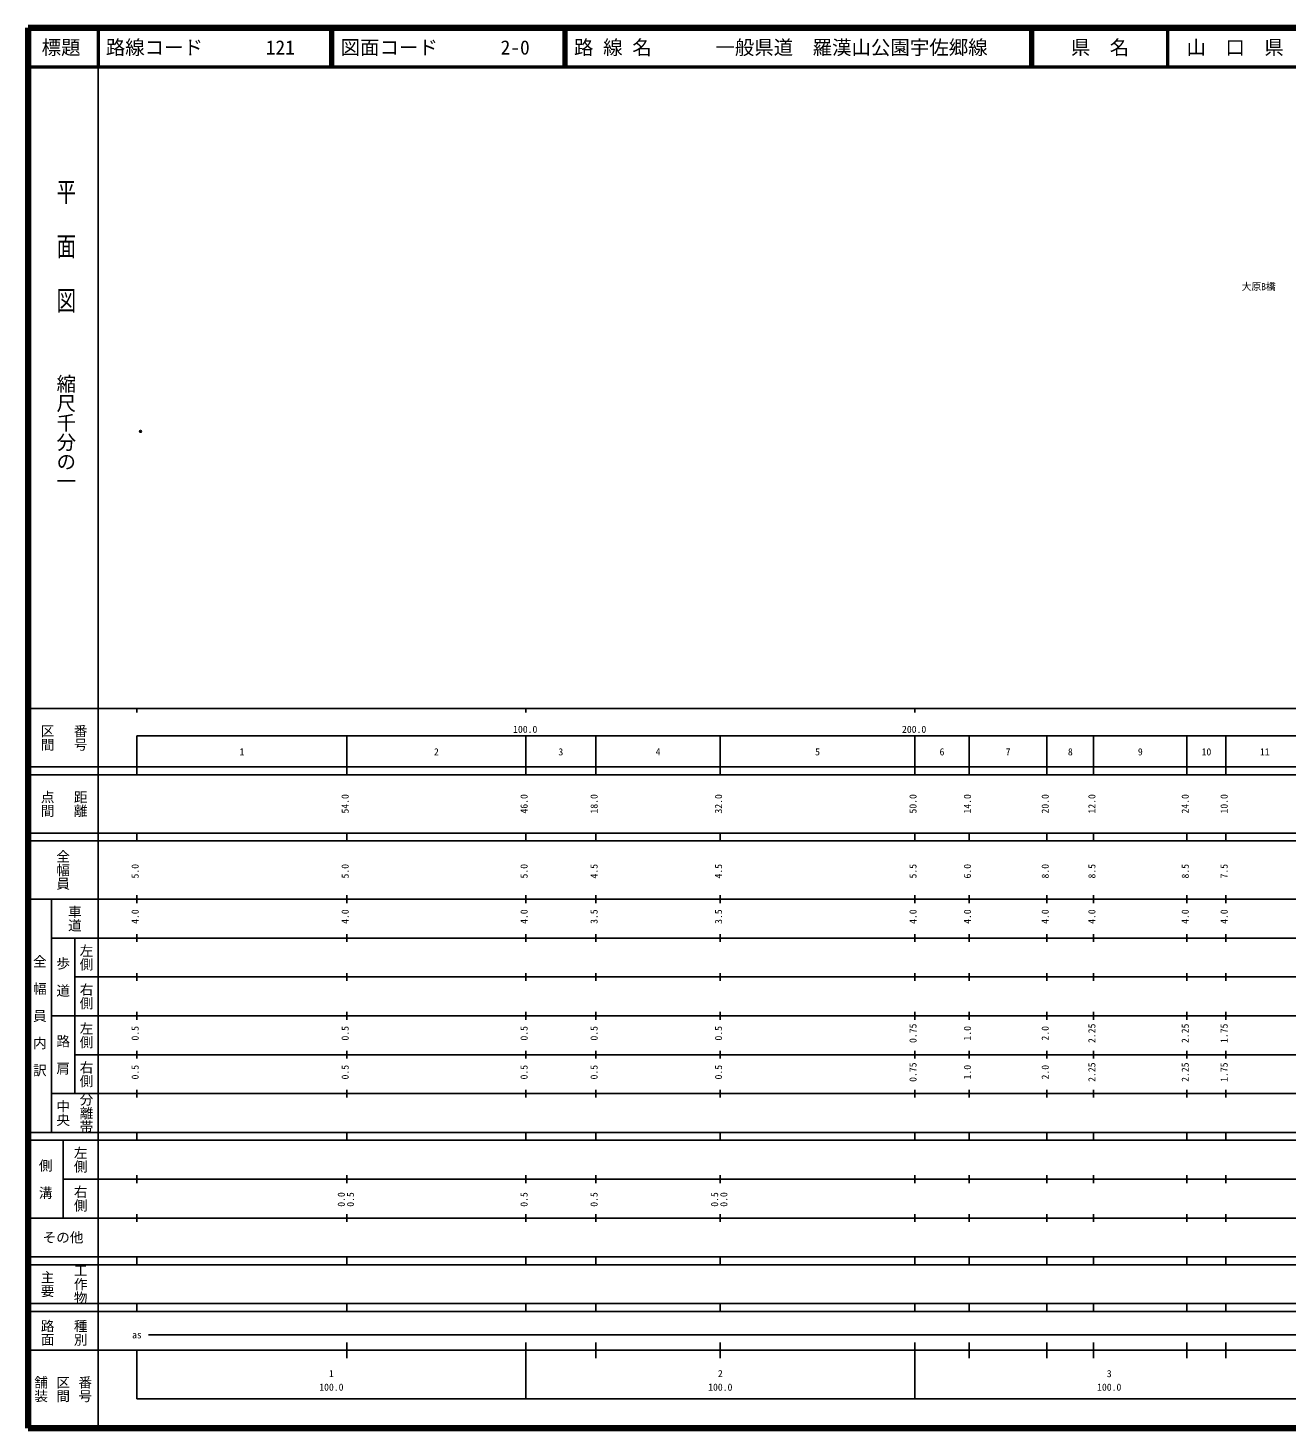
# Model space of a CAD drawing. Units: millimetres on the paper. Extents: x 40 to 680, y 20 to 380.
# Drawn here: x 40 to 363.7, y 20 to 380 of the extents above; entities that cross this region are included whole.
import ezdxf
from ezdxf.enums import TextEntityAlignment as Align

# ---------------------------------------------------------------- set-up
doc = ezdxf.new("R2010")
doc.units = ezdxf.units.MM
doc.header["$PDMODE"] = 32
doc.header["$PDSIZE"] = 0.5
for name, color, linetype in [('M-OTRS', 6, 'Continuous'), ('M-STR-HTXT', 7, 'Continuous'), ('M-TTL-TXT', 7, 'Continuous')]:
    doc.layers.add(name, color=color, linetype=linetype)
for name, color, linetype, lineweight in [('M-TTL', 2, 'Continuous', 140), ('M-TTL-BAND', 7, 'Continuous', 25), ('M-TTL-LINE', 7, 'Continuous', 50)]:
    doc.layers.add(name, color=color, linetype=linetype, lineweight=lineweight)
doc.styles.add('@ＭＳ ゴシック', font='')
doc.styles.add('ＭＳ ゴシック', font='')
doc.styles.get('@ＭＳ ゴシック').set_extended_font_data('@MS Gothic')
doc.styles.get('ＭＳ ゴシック').set_extended_font_data('MS Gothic')

msp = doc.modelspace()

# ---------------------------------------------------------------- linework, layer by layer
at = {"layer": 'M-OTRS'}
msp.add_point((68.95, 276.28), dxfattribs=at)
at = {"layer": 'M-TTL'}
for p, q in [((40, 380), (40, 20)), ((680, 380), (40, 380)), ((40, 20), (680, 20))]:
    msp.add_line(p, q, dxfattribs=at)
at = {"layer": 'M-TTL-BAND'}
for p, q in [((58, 370), (58, 20)), ((40, 205), (579, 205)), ((68, 205), (68, 204)), ((168, 205), (168, 204)), ((268, 205), (268, 204)), ((68, 198), (579, 198)), ((68, 198), (68, 188)), ((122, 188), (122, 198)), ((168, 188), (168, 198)), ((186, 188), (186, 198)), ((218, 188), (218, 198)), ((268, 188), (268, 198)), ((282, 188), (282, 198)), ((302, 188), (302, 198)), ((314, 188), (314, 198)), ((338, 188), (338, 198)), ((348, 188), (348, 198)), ((40, 190), (579, 190)), ((40, 188), (579, 188)), ((40, 173), (579, 173)), ((68, 171), (68, 173)), ((122, 171), (122, 173)), ((168, 171), (168, 173)), ((186, 171), (186, 173)), ((218, 171), (218, 173)), ((268, 171), (268, 173)), ((282, 171), (282, 173)), ((302, 171), (302, 173)), ((314, 171), (314, 173)), ((338, 171), (338, 173)), ((348, 171), (348, 173)), ((40, 171), (579, 171)), ((40, 156), (579, 156)), ((46, 96), (46, 156)), ((68, 155), (68, 157)), ((122, 155), (122, 157)), ((168, 155), (168, 157)), ((186, 155), (186, 157)), ((218, 155), (218, 157)), ((268, 155), (268, 157)), ((282, 155), (282, 157)), ((302, 155), (302, 157)), ((314, 155), (314, 157)), ((338, 155), (338, 157)), ((348, 155), (348, 157)), ((46, 146), (579, 146)), ((52, 146), (52, 106)), ((68, 145), (68, 147)), ((122, 145), (122, 147)), ((168, 145), (168, 147)), ((186, 145), (186, 147)), ((218, 145), (218, 147)), ((268, 145), (268, 147)), ((282, 145), (282, 147)), ((302, 145), (302, 147)), ((314, 145), (314, 147)), ((338, 145), (338, 147)), ((348, 145), (348, 147)), ((68, 135), (68, 137)), ((122, 135), (122, 137)), ((168, 135), (168, 137)), ((186, 135), (186, 137)), ((218, 135), (218, 137)), ((268, 135), (268, 137)), ((282, 135), (282, 137)), ((302, 135), (302, 137)), ((314, 135), (314, 137)), ((338, 135), (338, 137)), ((348, 135), (348, 137)), ((52, 136), (579, 136)), ((46, 126), (579, 126)), ((68, 125), (68, 127)), ((122, 125), (122, 127)), ((168, 125), (168, 127)), ((186, 125), (186, 127)), ((218, 125), (218, 127)), ((268, 125), (268, 127)), ((282, 125), (282, 127)), ((302, 125), (302, 127)), ((314, 125), (314, 127)), ((338, 125), (338, 127)), ((348, 125), (348, 127)), ((52, 116), (579, 116)), ((68, 115), (68, 117)), ((122, 115), (122, 117)), ((168, 115), (168, 117)), ((186, 115), (186, 117)), ((218, 115), (218, 117)), ((268, 115), (268, 117)), ((282, 115), (282, 117)), ((302, 115), (302, 117)), ((314, 115), (314, 117)), ((338, 115), (338, 117)), ((348, 115), (348, 117)), ((46, 106), (579, 106)), ((68, 105), (68, 107)), ((122, 105), (122, 107)), ((168, 105), (168, 107)), ((186, 105), (186, 107)), ((218, 105), (218, 107)), ((268, 105), (268, 107)), ((282, 105), (282, 107)), ((302, 105), (302, 107)), ((314, 105), (314, 107)), ((338, 105), (338, 107)), ((348, 105), (348, 107)), ((40, 96), (579, 96)), ((40, 94), (579, 94)), ((49, 94), (49, 74)), ((68, 94), (68, 96)), ((122, 94), (122, 96)), ((168, 94), (168, 96)), ((186, 94), (186, 96)), ((218, 94), (218, 96)), ((268, 94), (268, 96)), ((282, 94), (282, 96)), ((302, 94), (302, 96)), ((314, 94), (314, 96)), ((338, 94), (338, 96)), ((348, 94), (348, 96)), ((49, 84), (579, 84)), ((68, 83), (68, 85)), ((122, 83), (122, 85)), ((168, 83), (168, 85)), ((186, 83), (186, 85)), ((218, 83), (218, 85)), ((268, 83), (268, 85)), ((282, 83), (282, 85)), ((302, 83), (302, 85)), ((314, 83), (314, 85)), ((338, 83), (338, 85)), ((348, 83), (348, 85)), ((40, 74), (579, 74)), ((68, 73), (68, 75)), ((122, 73), (122, 75)), ((168, 73), (168, 75)), ((186, 73), (186, 75)), ((218, 73), (218, 75)), ((268, 73), (268, 75)), ((282, 73), (282, 75)), ((302, 73), (302, 75)), ((314, 73), (314, 75)), ((338, 73), (338, 75)), ((348, 73), (348, 75)), ((40, 64), (579, 64)), ((40, 62), (579, 62)), ((68, 62), (68, 64)), ((122, 62), (122, 64)), ((168, 62), (168, 64)), ((186, 62), (186, 64)), ((218, 62), (218, 64)), ((268, 62), (268, 64)), ((282, 62), (282, 64)), ((302, 62), (302, 64)), ((314, 62), (314, 64)), ((338, 62), (338, 64)), ((348, 62), (348, 64)), ((40, 52), (579, 52)), ((68, 50), (68, 52)), ((122, 50), (122, 52)), ((168, 50), (168, 52)), ((186, 50), (186, 52)), ((218, 50), (218, 52)), ((268, 50), (268, 52)), ((282, 50), (282, 52)), ((302, 50), (302, 52)), ((314, 50), (314, 52)), ((338, 50), (338, 52)), ((348, 50), (348, 52)), ((40, 50), (579, 50)), ((71, 44), (565, 44)), ((40, 40), (579, 40)), ((68, 40), (68, 27.5)), ((122, 38), (122, 42)), ((168, 27.5), (168, 42)), ((186, 38), (186, 42)), ((218, 38), (218, 42)), ((268, 27.5), (268, 42)), ((282, 38), (282, 42)), ((302, 38), (302, 42)), ((314, 38), (314, 42)), ((338, 38), (338, 42)), ((348, 38), (348, 42)), ((68, 27.5), (579, 27.5))]:
    msp.add_line(p, q, dxfattribs=at)
at = {"layer": 'M-TTL-LINE'}
for p, q in [((58, 380), (58, 370)), ((117.75, 380), (117.75, 370)), ((118.25, 380), (118.25, 370)), ((177.75, 380), (177.75, 370)), ((178.25, 380), (178.25, 370)), ((297.75, 380), (297.75, 370)), ((298.25, 380), (298.25, 370)), ((333, 380), (333, 370)), ((40, 370), (680, 370))]:
    msp.add_line(p, q, dxfattribs=at)

# ---------------------------------------------------------------- texts
at = {"layer": 'M-STR-HTXT', "style": 'ＭＳ ゴシック'}
msp.add_text('大原B橋', height=1.833, dxfattribs=at).set_placement((352.062, 312.028), align=Align.BOTTOM_LEFT)
at = {"layer": 'M-TTL-BAND', "style": '@ＭＳ ゴシック', "width": 1.4}
msp.add_text('平  面  図', height=3.666, rotation=270, dxfattribs=at).set_placement((49.777, 306.475), align=Align.MIDDLE_RIGHT)
at = {"layer": 'M-TTL-BAND', "style": '@ＭＳ ゴシック'}
msp.add_text('縮尺千分の一', height=3.666, rotation=270, dxfattribs=at).set_placement((49.777, 261.03), align=Align.MIDDLE_RIGHT)
for s, p in [('区間', (45, 197.5)), ('番号', (53.5, 197.5)), ('点間', (45, 180.5)), ('距離', (53.5, 180.5)), ('全幅員', (49, 163.5)), ('車道', (52, 151)), ('左側', (55, 141)), ('全\u3000幅\u3000員\u3000内\u3000訳', (43, 126)), ('歩\u3000道', (49, 136)), ('右側', (55, 131)), ('左側', (55, 121)), ('路\u3000肩', (49, 116)), ('右側', (55, 111)), ('分離帯', (55, 101)), ('中央', (49, 101)), ('左側', (53.5, 89)), ('側\u3000溝', (44.5, 84)), ('右側', (53.5, 79)), ('工作物', (53.5, 57)), ('主要', (45, 57)), ('路面', (45, 44.5)), ('種別', (53.5, 44.5)), ('舗装', (43.333, 30)), ('区間', (49, 30)), ('番号', (54.667, 30))]:
    msp.add_text(s, height=2.566, rotation=270, dxfattribs=at).set_placement(p, align=Align.MIDDLE_CENTER)
at = {"layer": 'M-TTL-BAND', "style": 'ＭＳ ゴシック'}
for s, p in [('100.0', (167.844, 198.195)), ('200.0', (267.844, 198.195)), ('1', (95, 192.405)), ('2', (145, 192.405)), ('3', (177, 192.405)), ('4', (202, 192.405)), ('5', (243, 192.405)), ('6', (275, 192.405)), ('7', (292, 192.405)), ('8', (308, 192.405)), ('9', (326, 192.405)), ('10', (343, 192.405)), ('11', (358, 192.405)), ('as', (68, 42.5)), ('1', (118, 32.523)), ('2', (218, 32.523)), ('3', (318, 32.523)), ('100.0', (118, 29.033)), ('100.0', (218, 29.033)), ('100.0', (318, 29.033))]:
    msp.add_text(s, height=1.833, dxfattribs=at).set_placement(p, align=Align.BOTTOM_CENTER)
for s, p in [('54.0', (123, 180.5)), ('46.0', (169, 180.5)), ('18.0', (187, 180.5)), ('32.0', (219, 180.5)), ('50.0', (269, 180.5)), ('14.0', (283, 180.5)), ('20.0', (303, 180.5)), ('12.0', (315, 180.5)), ('24.0', (339, 180.5)), ('10.0', (349, 180.5)), ('5.0', (69, 163.174)), ('5.0', (123, 163.174)), ('5.0', (169, 163.174)), ('4.5', (187, 163.174)), ('4.5', (219, 163.174)), ('5.5', (269, 163.174)), ('6.0', (283, 163.174)), ('8.0', (303, 163.174)), ('8.5', (315, 163.174)), ('8.5', (339, 163.174)), ('7.5', (349, 163.174)), ('4.0', (69, 151.5)), ('4.0', (123, 151.5)), ('4.0', (169, 151.5)), ('3.5', (187, 151.5)), ('3.5', (219, 151.5)), ('4.0', (269, 151.5)), ('4.0', (283, 151.5)), ('4.0', (303, 151.5)), ('4.0', (315, 151.5)), ('4.0', (339, 151.5)), ('4.0', (349, 151.5)), ('0.5', (69, 121.5)), ('0.5', (123, 121.5)), ('0.5', (169, 121.5)), ('0.5', (187, 121.5)), ('0.5', (219, 121.5)), ('0.75', (269, 121.5)), ('1.0', (283, 121.5)), ('2.0', (303, 121.5)), ('2.25', (315, 121.5)), ('2.25', (339, 121.5)), ('1.75', (349, 121.5)), ('0.5', (69, 111.5)), ('0.5', (123, 111.5)), ('0.5', (169, 111.5)), ('0.5', (187, 111.5)), ('0.5', (219, 111.5)), ('0.75', (269, 111.5)), ('1.0', (283, 111.5)), ('2.0', (303, 111.5)), ('2.25', (315, 111.5)), ('2.25', (339, 111.5)), ('1.75', (349, 111.5)), ('0.0', (122, 78.764)), ('0.5', (124.37, 78.764)), ('0.5', (169, 78.764)), ('0.5', (187, 78.764)), ('0.5', (218, 78.764)), ('0.0', (220.37, 78.764))]:
    msp.add_text(s, height=1.833, rotation=90, dxfattribs=at).set_placement(p, align=Align.BOTTOM_CENTER)
msp.add_text('その他', height=2.566, dxfattribs=at).set_placement((49, 69), align=Align.MIDDLE_CENTER)
at = {"layer": 'M-TTL-TXT', "style": 'ＭＳ ゴシック'}
for s, p in [('標題', (48.5, 375)), ('県\u3000名', (315.625, 375)), ('山\u3000口\u3000県', (350.375, 375))]:
    msp.add_text(s, height=3.666, dxfattribs=at).set_placement(p, align=Align.MIDDLE_CENTER)
for s, p in [('路線コード', (60, 375)), ('121', (101.142, 375)), ('図面コード', (120.38, 375)), ('2-0', (161.521, 375)), ('路 線 名', (180.38, 375)), ('一般県道\u3000羅漢山公園宇佐郷線', (216.734, 375))]:
    msp.add_text(s, height=3.666, dxfattribs=at).set_placement(p, align=Align.MIDDLE_LEFT)

doc.saveas('drawing.dxf')
